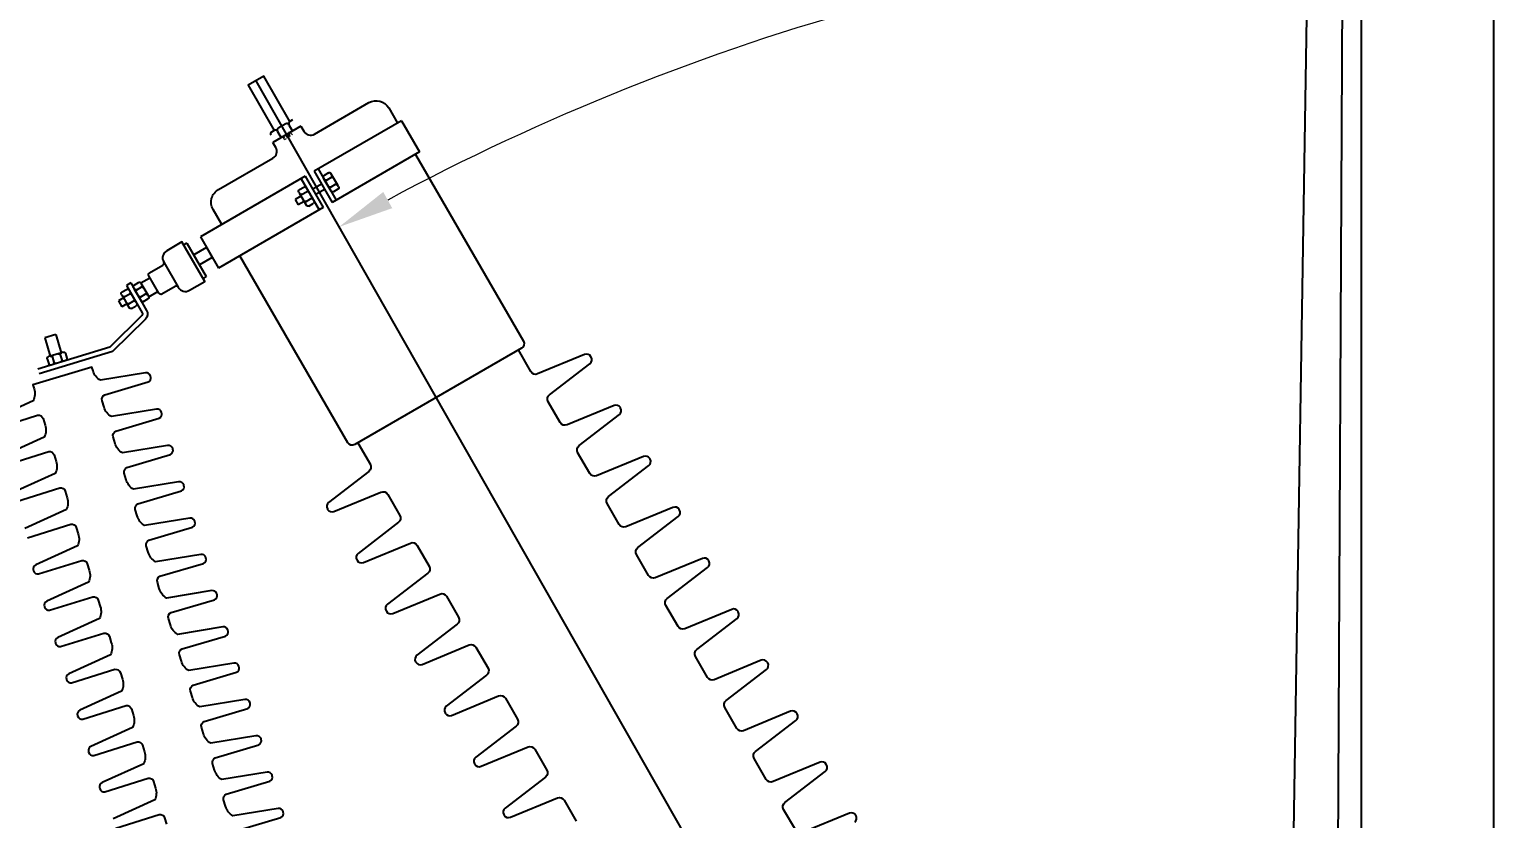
# Model space of a CAD drawing. Header units: centimetres. Extents: x 14 to 66415, y 14 to 43040.
# Drawn here: x 6599 to 8705, y 33982 to 35117 of the extents above; entities that cross this region are included whole.
import ezdxf
from ezdxf.enums import TextEntityAlignment as Align

# ---------------------------------------------------------------- set-up
doc = ezdxf.new("R2010")
doc.units = ezdxf.units.CM
doc.header["$LTSCALE"] = 10
doc.header["$MEASUREMENT"] = 0
doc.layers.get('0').update_dxf_attribs({"linetype": 'CONTINUOUS'})
doc.layers.get('DEFPOINTS').update_dxf_attribs({"color": 2, "linetype": 'CONTINUOUS'})
for name, color, linetype in [('ACERO1', 144, 'CONTINUOUS'), ('DIMENCIONES', 252, 'CONTINUOUS'), ('TERMINALES', 250, 'CONTINUOUS')]:
    doc.layers.add(name, color=color, linetype=linetype)
doc.styles.get("Standard").update_dxf_attribs({"font": ''})
doc.styles.add('STD2', font='simplex.shx', dxfattribs={"width": 0.85, "height": 20})
doc.styles.get('Standard').set_extended_font_data('Zurich Ex BT')
doc.dimstyles.get("Standard").update_dxf_attribs({"dimtxt": 200, "dimasz": 80, "dimexe": 3, "dimexo": 10, "dimgap": 0.09, "dimtad": 0, "dimtih": 1, "dimtoh": 1, "dimzin": 0, "dimdsep": 46, "dimtxsty": 'Standard', "dimcen": 0.09, "dimclrd": 256, "dimclre": 256, "dimclrt": 256, "dimadec": 0, "dimazin": 0, "dimtfac": 1, "dimtofl": 0, "dimtmove": 0, "dimatfit": 3, "dimfxl": 0, "dimtolj": 1, "dimtzin": 0, "dimlwd": 0, "dimlwe": 0, "dimarcsym": 0})

# ---------------------------------------------------------------- blocks, each defined once
blk = doc.blocks.new('CABEZA')
for p, q in [((-13.11034425570301, 9.631827519107901), (-13.11034425570324, 2.5)), ((-10.61034425570301, 12.1318275191079), (-8.139253060748388, 12.1318275191079)), ((-10.61034425570301, 0), (-8.139253060748388, 0)), ((-8.139253060748388, 12.13182751910836), (8.139253060747933, 12.13182751910745)), ((-8.139253060748388, -4.547473508864641e-13), (8.139253060747933, 4.547473508864641e-13)), ((-5.639253060748388, 9.631827519107901), (-5.639253060748388, 2.499999999999545)), ((5.63925306074816, 9.631827519107901), (5.639253060747933, 2.500000000000455)), ((8.139253060747933, 12.13182751910745), (10.61034425570301, 12.13182751910745)), ((8.139253060747933, 4.547473508864641e-13), (10.61034425570301, 4.547473508864641e-13)), ((13.11034425570301, 9.631827519107446), (13.11034425570324, 2.500000000000455))]:
    blk.add_line(p, q)
for centre, start, end in [((-10.61034425570301, 9.631827519107901), 90, 180), ((-10.61034425570301, 2.5), 180, 270), ((-8.139253060748388, 9.631827519107901), 1.323110747488823e-12, 90), ((-8.139253060748388, 2.5), 270, 359.9999999999987), ((-3.139253060748388, 9.631827519108356), 90, 180), ((-3.139253060748388, 2.499999999999545), 180, 270), ((3.13925306074816, 9.631827519107901), 1.323110747488823e-12, 90), ((3.13925306074816, 2.5), 270, 359.9999999999987), ((8.139253060747933, 9.631827519107446), 90, 180), ((8.139253060747933, 2.500000000000455), 180, 270), ((10.61034425570301, 9.631827519107446), 0, 90), ((10.61034425570301, 2.500000000000455), 270, 0)]:
    blk.add_arc(centre, 2.5, start, end)
blk = doc.blocks.new('*D236')
at = {"layer": 'DEFPOINTS', "color": 0}
for p in [(8705.020548392731, 39543.11331224097), (8128.818595855019, 35222.29572403606), (6924.684028137299, 35043.11331224097), (8621.72447101149, 32058.30826499289), (8705.020548392728, 4623.113312240981)]:
    blk.add_point(p, dxfattribs=at)
at = {"layer": 'DIMENCIONES', "lineweight": 0}
for start, end in [(91.36411113231877, 104.2915403848167), (105.3305287754246, 118.2567125808818)]:
    blk.add_arc((8705.02054839273, 31911.80465441163), 3360.26186660673, start, end, dxfattribs=at)
at = {"layer": 'DIMENCIONES'}
for points in [[(8624.867498855427, 35284.44660291017), (8625.184934433073, 35257.78182566067), (8705.020548392731, 35272.06652101835)], [(7120.647406408187, 34859.97335764659), (7107.744082682128, 34883.31035291015), (7044.184758754463, 34832.9318841002)]]:
    blk.add_solid(points, dxfattribs=at)
at = {"layer": 'DIMENCIONES', "insert": (7846.065551101745, 35160.42838220779), "char_height": 25, "attachment_point": 5}
blk.add_mtext('\\A1;30°', dxfattribs=at)
blk = doc.blocks.new('*D243')
at = {"layer": 'DEFPOINTS', "color": 0}
for p in [(1104.010890707847, 39543.11331224097), (8705.020548392728, 39543.11331224097), (8705.020548392728, 4623.113312240981)]:
    blk.add_point(p, dxfattribs=at)
at = {"layer": 'DIMENCIONES', "lineweight": 0}
for p, q in [((8695.020548392728, 39543.11331224097), (1101.010890707846, 39543.11331224097)), ((1104.010890707847, 39343.11331224097), (1104.010890707843, 22037.26060037656)), ((1104.010890707839, 4823.113312240984), (1104.010890707843, 21833.69076986809)), ((8695.020548392728, 4623.113312240981), (1101.010890707839, 4623.113312240984))]:
    blk.add_line(p, q, dxfattribs=at)
at = {"layer": 'DIMENCIONES'}
for points in [[(1070.677557374513, 39343.11331224097), (1137.34422404118, 39343.11331224097), (1104.010890707847, 39543.11331224097)], [(1070.677557374506, 4823.113312240984), (1137.344224041172, 4823.113312240984), (1104.010890707839, 4623.113312240984)]]:
    blk.add_solid(points, dxfattribs=at)
at = {"layer": 'DIMENCIONES', "insert": (1104.010890707839, 21935.47568512232), "char_height": 200, "attachment_point": 5}
blk.add_mtext('\\A1;34920.00', dxfattribs=at)
blk = doc.blocks.new('*D244')
at = {"layer": 'DEFPOINTS', "color": 0}
for p in [(8705.020548392728, 39543.11331224097), (1984.868574810015, 29743.11331224097), (8705.020548392728, 29743.11331224097)]:
    blk.add_point(p, dxfattribs=at)
at = {"layer": 'DIMENCIONES', "lineweight": 0}
for p, q in [((8695.020548392728, 39543.11331224097), (1981.868574810018, 39543.11331224097)), ((1984.868574810017, 39343.11331224097), (1984.868574810016, 34744.89822749521)), ((1984.868574810015, 29943.11331224097), (1984.868574810016, 34541.32839698673)), ((8695.020548392728, 29743.11331224097), (1981.868574810015, 29743.11331224097))]:
    blk.add_line(p, q, dxfattribs=at)
at = {"layer": 'DIMENCIONES'}
for points in [[(1951.535241476684, 39343.11331224097), (2018.20190814335, 39343.11331224097), (1984.868574810017, 39543.11331224097)], [(1951.535241476682, 29943.11331224097), (2018.201908143348, 29943.11331224097), (1984.868574810015, 29743.11331224097)]]:
    blk.add_solid(points, dxfattribs=at)
at = {"layer": 'DIMENCIONES', "insert": (1984.868574810011, 34643.11331224097), "char_height": 200, "attachment_point": 5}
blk.add_mtext('\\A1;9800.00', dxfattribs=at)

msp = doc.modelspace()

# ---------------------------------------------------------------- linework, layer by layer
at = {"layer": 'ACERO1'}
for p, q in [((8505.020548392728, 39543.11331224097), (7955.020548392728, 4623.113312240981)), ((8505.020548392728, 39543.11331224097), (7955.020548392728, 4623.113312240981)), ((8330.020548392728, 4623.113312240981), (8510.258048392658, 39543.11331224097)), ((8515.020548392728, 4623.113312240981), (8515.020548392728, 39543.11331224097)), ((8705.020548392728, 4623.113312240981), (8705.020548392728, 39543.11331224097)), ((8705.020548392728, 4623.113312240981), (8705.020548392728, 39543.11331224097))]:
    msp.add_line(p, q, dxfattribs=at)
at = {"layer": 'TERMINALES'}
for p, q in [((6924.684028137301, 35043.11331224097), (8393.45622846653, 32459.7932180098)), ((6951.057253298641, 34971.65662528969), (6947.177385937481, 34969.4165828215)), ((6989.268305779726, 34977.72933414548), (6949.016075351916, 34954.48969807308)), ((6955.592588975502, 34970.44138575809), (6960.855743955413, 34961.32533392876)), ((6967.630146519456, 34981.22498965073), (6956.807828508841, 34974.97672143341)), ((6972.165482196317, 34980.00975011913), (6977.428637170524, 34970.8936982898)), ((6977.260589090816, 34986.78512826278), (6973.380721729773, 34984.54508579445)), ((7134.154917009466, 34985.74793523097), (7008.181378884765, 34913.01707908155)), ((7134.154917009466, 34985.74793523097), (7160.093168133462, 34940.82156642609)), ((7160.093168133462, 34940.82156642609), (7034.119630008296, 34868.09071027667)), ((6995.601995614881, 34905.75436876701), (6844.779254037945, 34818.67681831551)), ((6995.601995614881, 34905.75436876701), (7021.540246738878, 34860.82799996213)), ((7008.181378884765, 34913.01707908155), (7034.119630008296, 34868.09071027667)), ((7014.201512302563, 34916.49280473204), (7040.13976342656, 34871.56643592716)), ((6989.581862202904, 34902.27864311652), (7015.520113326435, 34857.35227431163)), ((7018.939975227986, 34894.38264359334), (7006.360591963923, 34887.11993327881)), ((7023.361033665075, 34886.72514576487), (7010.781650395656, 34879.46243545033)), ((7021.540246738878, 34860.82799996213), (6870.717505161476, 34773.75044951063)), ((6989.439679398492, 34877.35063985274), (6981.039689933707, 34872.50090367517)), ((6981.039689933707, 34872.50090367517), (6985.46074836544, 34864.8434058467)), ((6993.860737829993, 34869.69314202441), (6985.46074836544, 34864.8434058467)), ((6844.779254037945, 34818.67681831551), (6870.717505161476, 34773.75044951063)), ((6825.431012789079, 34809.704638818), (6820.767814741645, 34807.01234017055)), ((6825.431012789079, 34809.704638818), (6853.273249166377, 34761.4804708177)), ((6853.598259418795, 34803.40185292174), (6835.202010793902, 34792.7807738266)), ((6853.598259418795, 34803.40185292174), (6861.898499780742, 34789.02541490424)), ((6861.898499780742, 34789.02541490424), (6843.502251155733, 34778.4043358091)), ((6759.100252714066, 34752.4276596908), (6772.096971056482, 34759.93131852803)), ((6853.273249166377, 34761.4804708177), (6848.610051113239, 34758.78817217024)), ((6744.521537887922, 34752.5044633705), (6738.23184625624, 34748.87310821323)), ((6770.478250871703, 34732.65965320628), (6783.501268496795, 34740.17849593954)), ((6734.097006560361, 34730.86058954672), (6726.925923229952, 34726.72036265525)), ((6726.925923229952, 34726.72036265525), (6731.943958216871, 34718.02887109494)), ((6739.115041547513, 34722.16909798641), (6731.943958216871, 34718.02887109494)), ((6636.662855396571, 34678.46595159783), (6620.781691547309, 34673.63225789341)), ((6620.781691547309, 34673.63225789341), (6628.828745918174, 34647.19355555055)), ((6636.662855396571, 34678.46595159783), (6644.709909773257, 34652.02724925497))]:
    msp.add_line(p, q, dxfattribs=at)
msp.add_lwpolyline([(6973.450579720607, 34984.58541832289), (6935.915620337764, 35049.59787502165), (6913.452435936721, 35036.62874946014), (6950.98739531351, 34971.61629276125)], dxfattribs=at)
for points in [[(6989.268305779726, 34977.72933414548), (6993.398089121853, 34970.57633956902, 0.414213562373095), (7008.837701326294, 34966.43930794693), (7087.259392781707, 35011.71609261954, -0.4142135623730951), (7115.605240753212, 35004.12084554693), (7128.198363355186, 34982.30891737439)], [(6875.58501114446, 34836.46253047416), (6862.991888542485, 34858.2744586467, -0.4142135623730956), (6870.587135615351, 34886.62030661792), (6949.008827070531, 34931.89709129052, 0.414213562373095), (6953.145858693926, 34947.33670349662), (6949.016075351916, 34954.48969807308)], [(7154.13661447895, 34937.38254856951), (7309.353130261006, 34668.53965706214, -0.414213562373095), (7306.694793785282, 34658.61861027217), (7066.660824838269, 34520.03493368647, -0.414213562373095), (7056.73977805028, 34522.69327016191), (6901.523262268107, 34791.53616166928)], [(6812.728873683664, 34746.36863812026), (6812.825827986991, 34746.20070834331, 0.4142135623731054), (6829.182972521114, 34741.81782467473), (6851.101657492633, 34754.47258334163), (6818.276208368188, 34811.32792899916), (6796.357523402257, 34798.67317033226, 0.414213562373095), (6791.974639728025, 34782.31602579755), (6792.071594031586, 34782.14809602061), (6812.728873683664, 34746.36863812026, 0.4142135623731903), (6808.476996488462, 34747.5079251812), (6789.267046660476, 34736.41705547932, -0.4142135623731947), (6785.015169471328, 34737.55634254027), (6770.58307008777, 34762.55347192746, -0.4142135623731387), (6771.72235715139, 34766.8053491231), (6790.932306973787, 34777.89621882497, 0.414213562373095), (6792.071594031586, 34782.14809602061)], [(6738.23184625624, 34748.87310821323), (6761.097402403422, 34709.26880322302, -0.3419585923963343), (6760.582911102858, 34705.49190910511), (6714.327197980194, 34660.05916353512), (6610.695749876613, 34628.51722599378)], [(6744.521537887922, 34752.5044633705), (6767.387094035803, 34712.90015838029, -0.3419585923961854), (6765.672123036871, 34700.31051132064), (6718.145785790693, 34653.62974818177), (6612.810490874399, 34621.56921680878)], [(7700.999826283602, 33965.18840980578), (7683.615785464935, 33995.29845175181, -0.3760080610921703), (7685.607032375934, 34005.34271794568), (7743.59022107051, 34049.95281762553, 0.3760080610921645), (7745.451283162285, 34059.34040431683), (7745.063870076498, 34060.01142345332, 0.3760080610921807), (7736.003450485005, 34063.09348975214), (7668.378376545908, 34035.18362518917, -0.3760080610921703), (7658.68416340166, 34038.48128787409), (7641.300122576824, 34068.59132982012, -0.3760080610921703), (7643.291369494109, 34078.63559601399), (7701.274558188452, 34123.24569569384, 0.3760080610921645), (7703.135620274872, 34132.63328238514), (7702.748207194556, 34133.30430152164, 0.3760080610921807), (7693.687787597592, 34136.38636782045), (7626.062713658263, 34108.47650325748, -0.3760080610921703), (7616.368500520068, 34111.77416594241), (7598.984459695232, 34141.88420788843, -0.3760080610921703), (7600.975706612517, 34151.92847408231), (7658.95889530686, 34196.53857376215, 0.3760080610921645), (7660.819957393047, 34205.92616045345), (7660.432544318784, 34206.59717958995, 0.3760080610921807), (7651.37212471565, 34209.67924588876), (7583.747050782258, 34181.76938132579, -0.3760080610921703), (7574.05283763801, 34185.06704401072), (7556.668796819227, 34215.17708595689, -0.3760080610921703), (7558.660043724405, 34225.22135215062), (7616.643232424918, 34269.83145183047, 0.3760080610921645), (7618.504294511222, 34279.21903852177), (7618.116881430906, 34279.89005765827, 0.3760080610921807), (7609.056461833708, 34282.97212395722), (7541.431387900666, 34255.06225939411, -0.3760080610921703), (7531.737174756418, 34258.35992207903), (7514.353133931581, 34288.46996402521, -0.3760080610921703), (7516.344380842813, 34298.51423021893), (7574.327569542977, 34343.12432989878, 0.3760080610921645), (7576.18863162963, 34352.51191659023), (7575.801218549313, 34353.18293572658, 0.3760080610921807), (7566.740798952116, 34356.26500202554), (7499.115725012554, 34328.35513746257, -0.3760080610921703), (7489.421511874476, 34331.65280014735), (7472.037471049989, 34361.76284209352, -0.3760080610921703), (7474.028717966808, 34371.80710828739), (7532.011906655564, 34416.41720796724, 0.3760080610921645), (7533.872968747688, 34425.80479465854), (7533.485555667372, 34426.4758137949, 0.3760080610921807), (7524.425136070058, 34429.55788009385), (7456.800062130962, 34401.64801553088, -0.3760080610921703), (7447.105848992534, 34404.94567821566), (7429.721808168048, 34435.05572016184, -0.3760080610921703), (7431.713055079163, 34445.09998635571), (7489.696243773738, 34489.71008603556, 0.3760080610921645), (7491.557305865746, 34499.09767272686), (7491.16989278543, 34499.76869186321, 0.3760080610921807), (7482.109473182645, 34502.85075816217), (7414.484399249137, 34474.9408935992, -0.3760080610921703), (7404.790186105121, 34478.23855628412), (7387.406145286106, 34508.34859823015, -0.3760080610921703), (7389.39739219757, 34518.39286442402), (7447.380580897734, 34563.00296410387, 0.3760080610921645), (7449.241642984154, 34572.39055079517), (7448.854229903838, 34573.06156993167, 0.3760080610921807), (7439.793810306524, 34576.14363623048), (7372.168736367312, 34548.23377166751, -0.3760080610921703), (7362.474523229117, 34551.53143435244), (7345.090482404514, 34581.64147629846, -0.3760080610921703), (7347.081729315629, 34591.68574249234), (7405.064918010321, 34636.29584217219, 0.3760080610921645), (7406.925980102096, 34645.68342886349), (7406.538567022013, 34646.35444799998, 0.3760080610921807), (7397.478147424583, 34649.4365142988), (7329.85307348572, 34621.52664973582, -0.3760080610921703), (7320.158860341471, 34624.82431242075), (7302.159483484284, 34656.00014764721)], [(6897.836881338444, 33965.13777762426), (6960.427471805888, 33983.64706348751, 0.3760080610922978), (6963.969872962043, 33991.49815043093), (6963.766821906029, 33992.1652773198, 0.3760080610920716), (6956.45109144767, 33996.71151312483), (6891.484501777741, 33986.00860368788, -0.2010768075294344), (6880.979513658967, 33999.66984626437), (6878.160114712373, 34008.93301837183, -0.3760080610921219), (6881.950313556299, 34017.33330374489), (6944.540904017922, 34035.84258960815, 0.3760080610922978), (6948.083305174077, 34043.69367655141), (6947.880254123185, 34044.36080344029, 0.3760080610920716), (6940.564523665525, 34048.90703924531), (6875.597934001067, 34038.20412980836, -0.2010768075294344), (6865.092945882643, 34051.86537238485), (6862.273546924058, 34061.12854449246, -0.3760080610921219), (6866.063745767635, 34069.52882986538), (6928.654336235079, 34088.03811572863, 0.3760080610922978), (6932.196737397404, 34095.88920267204), (6931.99368634104, 34096.55632956092, 0.3760080610920716), (6924.677955876861, 34101.1025653658), (6859.711366212752, 34090.399655929, -0.2010768075294344), (6849.206378094328, 34104.06089850534), (6846.386979147384, 34113.32407061294, -0.3760080610921219), (6850.17717798549, 34121.72435598586), (6912.767768452934, 34140.23364184912, 0.3760080610922978), (6916.310169609089, 34148.08472879253), (6916.107118558662, 34148.7518556814, 0.3760080610920716), (6908.791388100537, 34153.29809148629), (6843.824798430607, 34142.59518204948, -0.2010768075294344), (6833.319810311834, 34156.25642462583), (6830.500411359419, 34165.51959673343, -0.3760080610921219), (6834.290610197291, 34173.91988210635), (6896.881200670556, 34192.4291679696, 0.3760080610922978), (6900.423601826711, 34200.28025491301), (6900.220550776285, 34200.94738180189, 0.3760080610920716), (6892.904820318159, 34205.49361760677), (6827.938230647997, 34194.79070816997, -0.2010768075294344), (6817.433242529689, 34208.45195074646), (6814.613843577041, 34217.71512285392, -0.3760080610921219), (6818.404042414913, 34226.11540822683), (6880.994632888178, 34244.62469409009, 0.3760080610922978), (6884.537034044333, 34252.4757810335), (6884.333982988319, 34253.14290792237, 0.3760080610920716), (6877.018252529961, 34257.68914372726), (6812.051662860031, 34246.98623429045, -0.2010768075294344), (6801.546674741257, 34260.64747686694), (6798.727275794663, 34269.9106489744, -0.3760080610921219), (6802.517474632768, 34278.31093434746), (6865.108065100212, 34296.82022021072, 0.3760080610922978), (6868.650466256368, 34304.67130715413), (6868.447415205825, 34305.33843404301, 0.3760080610920716), (6861.131684747816, 34309.88466984789), (6796.165095077537, 34299.18176041094, -0.2010768075294344), (6785.660106964933, 34312.84300298743), (6782.840708006697, 34322.10617509503, -0.3760080610921219), (6786.630906849925, 34330.50646046795), (6849.221497317718, 34349.01574633121, 0.3760080610922978), (6852.763898473873, 34356.86683327462), (6852.56084742333, 34357.53396016349, 0.3760080610920716), (6845.245116959151, 34362.08019596837), (6780.278527295042, 34351.37728653157, -0.2010768075294344), (6769.773539176618, 34365.03852910791), (6766.954140229675, 34374.30170121552, -0.3760080610921219), (6770.74433906778, 34382.70198658844), (6833.334929535224, 34401.21127245169, 0.3760080610922978), (6836.877330691379, 34409.0623593951), (6836.674279635132, 34409.72948628398, 0.3760080610920716), (6829.358549177006, 34414.27572208886), (6764.391959512897, 34403.57281265206, -0.2010768075294344), (6753.886971394124, 34417.2340552284), (6751.067572441709, 34426.497227336, -0.3760080610921219), (6754.857771279581, 34434.89751270892), (6817.448361753079, 34453.40679857218, 0.3760080610922978), (6820.990762909234, 34461.25788551559), (6820.787711858575, 34461.92501240446, 0.3760080610920716), (6813.471981394629, 34466.47124820935), (6748.505391730287, 34455.76833877254, -0.2010768075294344), (6738.000403611979, 34469.42958134903), (6735.181004659331, 34478.69275345649, -0.3760080610921219), (6738.971203497204, 34487.09303882941), (6801.561793970468, 34505.60232469266, 0.3760080610922978), (6805.104195126623, 34513.45341163607), (6804.901144070609, 34514.12053852495, 0.3760080610920716), (6797.585413612251, 34518.66677432998), (6732.618823942321, 34507.96386489303, -0.2010768075294344), (6722.113835823548, 34521.62510746952), (6719.294436876953, 34530.88827957698, -0.3760080610921219), (6723.084635715059, 34539.28856495004), (6785.675226182502, 34557.79785081315, 0.3760080610922978), (6789.217627338658, 34565.6489377567), (6789.014576288115, 34566.31606464558, 0.3760080610920716), (6781.698845830106, 34570.86230045046), (6716.732256159827, 34560.15939101351, -0.2010768075294344), (6706.227268041403, 34573.82063359), (6703.407869088987, 34583.08380569761, -0.3760080610921219), (6707.198067932215, 34591.48409107052), (6769.788658400008, 34609.99337693378, 0.3760080610922978), (6773.331059556163, 34617.84446387719), (6773.128008505621, 34618.51159076607, 0.3760080610920716), (6765.812278041441, 34623.05782657095), (6700.845688377332, 34612.35491713414, -0.2010768075294344), (6690.340700258908, 34626.01615971049), (6688.671173701587, 34631.50141103943), (6603.757348557992, 34605.65649023491), (6605.426875109493, 34600.17123890597, -0.2010768075294152), (6604.31418470369, 34582.97396458285), (6544.401102668198, 34555.66768976925, 0.3760080610920715)], [(6548.377483026416, 34542.60324013208), (6610.666564258572, 34562.10313851923, -0.3760080610921219), (6618.494043945393, 34557.23888489294), (6621.313442897808, 34547.97571278548, -0.2010768075294152), (6620.200752491888, 34530.77843846222), (6560.287670450576, 34503.47216364877, 0.3760080610920715)], [(6564.264050808793, 34490.4077140116), (6626.55313204095, 34509.90761239875, -0.3760080610921219), (6634.380611733359, 34505.04335877245), (6637.200010679953, 34495.780186665, -0.2010768075294152), (6636.087320274266, 34478.58291234174), (6576.174238232954, 34451.27663752828, 0.3760080610920715)], [(7071.196135144739, 34522.65339631143), (7089.195512007747, 34491.47756108498, -0.3760080610921723), (7087.204265090695, 34481.4332948911), (7029.221076396352, 34436.8231952114, 0.3760080610921807), (7027.360014304228, 34427.43560851995), (7027.747427390015, 34426.7645893836, 0.3760080610921645), (7036.807846987445, 34423.68252308464), (7104.432920926774, 34451.59238764762, -0.3760080610921722), (7114.127134065202, 34448.29472496283), (7131.511174889689, 34418.18468301666, -0.3760080610921723), (7129.51992797252, 34408.14041682279), (7071.536739278177, 34363.53031714294, 0.3760080610921807), (7069.67567719199, 34354.14273045164), (7070.063090266485, 34353.47171131529, 0.3760080610921645), (7079.12350986927, 34350.38964501633), (7146.748583802546, 34378.2995095793, -0.3760080610921722), (7156.442796946794, 34375.00184689452), (7173.82683776581, 34344.89180494835, -0.3760080610921723), (7171.835590854345, 34334.84753875447), (7113.852402160002, 34290.23743907463, 0.3760080610921807), (7111.991340073582, 34280.84985238333), (7112.378753153898, 34280.17883324683, 0.3760080610921645), (7121.439172750863, 34277.09676694802), (7189.064246684604, 34305.00663151099, -0.3760080610921722), (7198.758459828619, 34301.70896882606), (7216.142500653223, 34271.59892688003, -0.3760080610921723), (7214.151253742108, 34261.55466068616), (7156.168065041595, 34216.94456100631, 0.3760080610921807), (7154.307002955407, 34207.55697431501), (7154.694416035723, 34206.88595517851, 0.3760080610921645), (7163.754835633154, 34203.8038888797), (7231.379909572017, 34231.71375344267, -0.3760080610921722), (7241.074122710444, 34228.41609075775), (7258.458163535048, 34198.30604881172, -0.3760080610921723), (7256.466916618228, 34188.26178261785), (7198.483727923536, 34143.651682938, 0.3760080610921807), (7196.622665837232, 34134.2640962467), (7197.010078917549, 34133.5930771102, 0.3760080610921645), (7206.070498514746, 34130.51101081139), (7273.695572453958, 34158.42087537436, -0.3760080610921722), (7283.389785592037, 34155.12321268943), (7300.773826416873, 34125.0131707434, -0.3760080610921723), (7298.782579505641, 34114.96890454953), (7240.799390811299, 34070.35880486968, 0.3760080610921807), (7238.938328718825, 34060.97121817838), (7239.325741799141, 34060.30019904189, 0.3760080610921645), (7248.386161402392, 34057.21813274307), (7316.011235330079, 34085.12799730604, -0.3760080610921722), (7325.705448479799, 34081.83033462112), (7343.089489298465, 34051.72029267509, -0.3760080610921723), (7341.098242387467, 34041.67602648122), (7283.11505368707, 33997.06592680137, 0.3760080610921807), (7281.253991601116, 33987.67834011007), (7281.641404681082, 33987.00732097357, 0.3760080610921645), (7290.701824278396, 33983.92525467476), (7358.326898217492, 34011.83511923773, -0.3760080610921722), (7368.02111135592, 34008.5374565528), (7385.405152180756, 33978.42741460678, -0.3760080610921723)], [(6580.150618591171, 34438.21218789111), (6642.439699829149, 34457.71208627812, -0.3760080610921219), (6650.267179515737, 34452.84783265197), (6653.086578468385, 34443.58466054451, -0.2010768075294152), (6651.973888056411, 34426.38738622125), (6592.060806015099, 34399.0811114078, 0.3760080610920715)], [(6596.037186373316, 34386.01666177048), (6658.326267611294, 34405.51656015763, -0.3760080610921219), (6666.153747298114, 34400.65230653148), (6668.97314625053, 34391.38913442388, -0.2010768075294152), (6667.860455838905, 34374.19186010076), (6607.947373803763, 34346.88558528731, 0.3760080610920715), (6604.404972647259, 34339.0344983439), (6604.608023697801, 34338.36737145502, 0.3760080610922364), (6611.92375415616, 34333.82113565), (6674.212835394137, 34353.32103403714, -0.3760080610921219), (6682.040315080259, 34348.456780411), (6684.859714033024, 34339.19360830339, -0.2010768075294152), (6683.747023621399, 34321.99633398013), (6623.833941585908, 34294.69005916668, 0.3760080610920715), (6620.291540429753, 34286.83897222327), (6620.494591480179, 34286.17184533439, 0.3760080610922364), (6627.810321944125, 34281.62560952951), (6690.099403176282, 34301.12550791666, -0.3760080610921219), (6697.926882863103, 34296.26125429051), (6700.746281815518, 34286.99808218291, -0.2010768075294152), (6699.633591409365, 34269.80080785965), (6639.720509368286, 34242.49453304619, 0.3760080610920715), (6636.178108211898, 34234.64344610278), (6636.381159268378, 34233.97631921391, 0.3760080610922364), (6643.696889726503, 34229.43008340902), (6705.98597095866, 34248.92998179617, -0.3760080610921219), (6713.813450651069, 34244.06572816988), (6716.632849597663, 34234.80255606242, -0.2010768075294152), (6715.520159191976, 34217.60528173916), (6655.607077156485, 34190.29900692571, 0.3760080610920715), (6652.064675994508, 34182.4479199823), (6652.267727050523, 34181.78079309342, 0.3760080610922364), (6659.583457508881, 34177.23455728854), (6721.872538746858, 34196.73445567554, -0.3760080610921219), (6729.700018433447, 34191.87020204939), (6732.519417386095, 34182.60702994194, -0.2010768075294152), (6731.406726974121, 34165.40975561868), (6671.493644932809, 34138.10348080522, 0.3760080610920715), (6667.951243776653, 34130.25239386181), (6668.154294833017, 34129.58526697294, 0.3760080610922364), (6675.470025291026, 34125.03903116791), (6737.759106529003, 34144.53892955506, -0.3760080610921219), (6745.586586215824, 34139.67467592891), (6748.40598516824, 34130.41150382131, -0.2010768075294152), (6747.293294756615, 34113.21422949819), (6687.380212721124, 34085.90795468459, 0.3760080610920715), (6683.837811564968, 34078.05686774132), (6684.040862615511, 34077.38974085245, 0.3760080610922364), (6691.35659307387, 34072.84350504742), (6753.645674317668, 34092.34340343457, -0.3760080610921219), (6761.473153997969, 34087.47914980842), (6764.292552950734, 34078.21597770082, -0.2010768075294152), (6763.179862539109, 34061.0187033777), (6703.266780503618, 34033.7124285641, 0.3760080610920715), (6699.724379347463, 34025.86134162069), (6699.927430397656, 34025.19421473182, 0.3760080610922364), (6707.243160861835, 34020.64797892694), (6769.532242093992, 34040.14787731408, -0.3760080610921219), (6777.359721786284, 34035.28362368779), (6780.179120733228, 34026.02045158033, -0.2010768075294152), (6779.066430327075, 34008.82317725707), (6719.153348291584, 33981.51690244362, 0.3760080610920715)], [(6723.129728644213, 33968.45245280645), (6785.418809882191, 33987.9523511936, -0.3760080610921219), (6793.246289568779, 33983.08809756731), (6796.065688515373, 33973.82492545985, -0.2010768075294152)], [(7785.905883952102, 33976.65993955721, 0.3760080610921645), (7787.766946038755, 33986.04752624851), (7787.37953296426, 33986.71854538501, 0.3760080610921807), (7778.319113361009, 33989.80061168382), (7710.694039427501, 33961.89074712085, -0.3760080610921703)]]:
    msp.add_lwpolyline(points, format="xyb", dxfattribs=at)
for centre, start, end in [((6948.837434006447, 34966.54129521798), 120.0000000000103, 210.0000000001527), ((6952.717301373428, 34968.78133768616), 30.00000000015268, 120.0000000000103), ((6958.467876577808, 34972.10143382988), 120.0000000000103, 210.0000000001527), ((6969.290194588539, 34978.3497020472), 30.00000000015268, 120.0000000000103), ((6975.040769798507, 34981.66979819092), 120.0000000000103, 210.0000000001527)]:
    msp.add_arc(centre, 3.320096143772775, start, end, dxfattribs=at)

# ---------------------------------------------------------------- block references
at = {"layer": 'TERMINALES', "yscale": 1.037530044995947, "zscale": 1.037530044928992}
for p, xscale, rotation in [((7027.170637864561, 34894.0296203296), -1.037530043168309, 299.9999998290742), ((7002.550987758732, 34879.81545871407), -1.03753004325562, 119.9999998374254), ((6747.611930648854, 34732.62632546386), -1.03753004325562, 119.9999998374254), ((6764.802401428169, 34742.5512483967), -1.03753004325562, 119.9999998374254), ((6640.434423987346, 34637.56868111239), -1.037530042768342, 16.92849050273174)]:
    msp.add_blockref('CABEZA', p, dxfattribs=dict(at, xscale=xscale, rotation=rotation))

# ---------------------------------------------------------------- texts
at = {"layer": 'TERMINALES', "style": 'STD2', "text_generation_flag": 2, "width": 0.85}
msp.add_text('FOV', height=6.376960973121496, rotation=30.00000000062323, dxfattribs=at).set_placement((6974.38562841696, 34970.91320544241), (6961.867711959931, 34963.68598300607), align=Align.ALIGNED)

# ---------------------------------------------------------------- dimensions: what is measured, and where the dimension line sits
at = {"layer": 'DIMENCIONES'}
for base, p1, p2, picture, middle in [((1104.010890707847, 39543.11331224097), (8705.020548392728, 4623.113312240981), (8705.020548392728, 39543.11331224097), '*D243', (1104.010890707839, 21935.47568512232)), ((1984.868574810015, 29743.11331224097), (8705.020548392728, 39543.11331224097), (8705.020548392728, 29743.11331224097), '*D244', (1984.868574810011, 34643.11331224097))]:
    dim = msp.add_linear_dim(base=base, p1=p1, p2=p2, angle=90, dimstyle='Standard', override={"dimtxt": 200, "dimasz": 200}, dxfattribs=at)
    dim.commit()
    dim.dimension.update_dxf_attribs({"geometry": picture, "text_midpoint": middle, "dimtype": 160})
dim = msp.add_angular_dim_2l(base=(8128.818595855019, 35222.29572403606), line1=((6924.684028137301, 35043.11331224097), (8621.72447101149, 32058.30826499288)), line2=((8705.020548392728, 4623.113312240981), (8705.020548392728, 39543.11331224097)), dimstyle='Standard', override={"dimtxt": 25}, dxfattribs=at)
dim.commit()
dim.dimension.update_dxf_attribs({"geometry": '*D236', "text_midpoint": (7846.065551101745, 35160.42838220779)})

doc.saveas('drawing.dxf')
